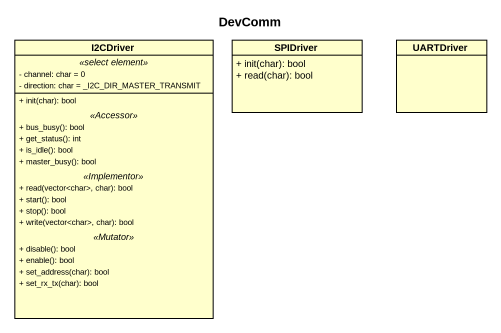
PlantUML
@startuml
title DevComm
hide circle
hide empty members
skinparam classAttributeIconSize 0
class I2CDriver {
  .. <<select element>> ..
  - channel: char = 0
  - direction: char = _I2C_DIR_MASTER_TRANSMIT
  --
  + init(char): bool
  .. <<Accessor>> ..
  + bus_busy(): bool
  + get_status(): int
  + is_idle(): bool
  + master_busy(): bool
  .. <<Implementor>> ..
  + read(vector<char>, char): bool
  + start(): bool
  + stop(): bool
  + write(vector<char>, char): bool
  .. <<Mutator>> ..
  + disable(): bool
  + enable(): bool
  + set_address(char): bool
  + set_rx_tx(char): bool
}
class SPIDriver {
  + init(char): bool
  + read(char): bool
}
class UARTDriver
@enduml
